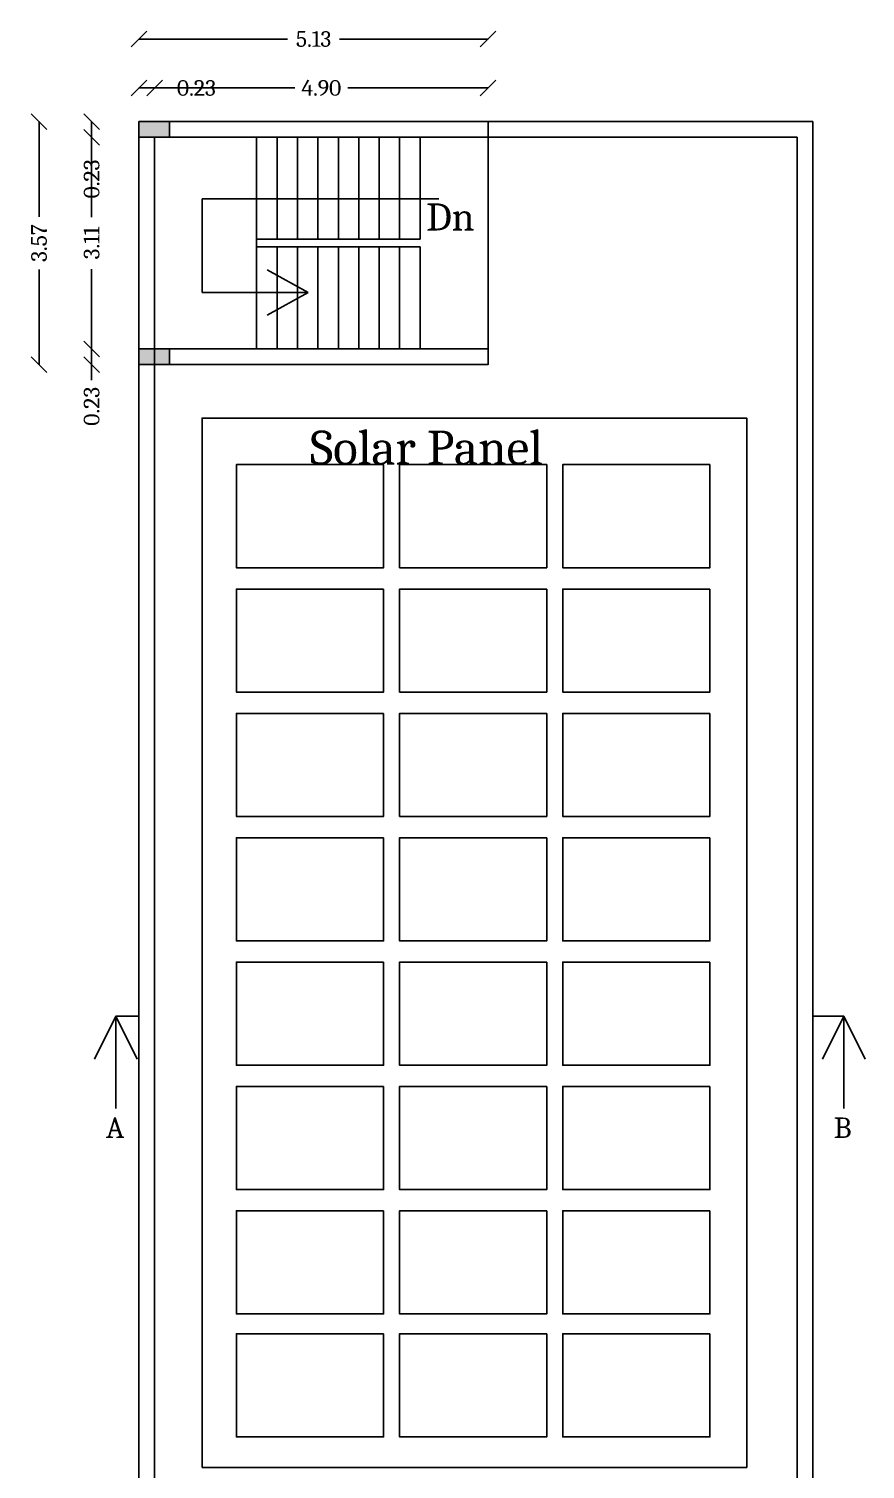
# Model space of a CAD drawing. Header units: metres. Extents: x 54 to 230, y 9 to 104.
# Drawn here: x 118.35 to 130.63, y 47.22 to 68.39 of the extents above; entities that cross this region are included whole.
import ezdxf

# ---------------------------------------------------------------- set-up
doc = ezdxf.new("R2010")
doc.units = ezdxf.units.M
doc.header["$MEASUREMENT"] = 0
for name, color, linetype in [('BLK_1_FLR_2_ROOF_AREA', 54, 'Continuous'), ('BLK_1_STAIR_HEADROOM', 1, 'Continuous'), ('SOLAR_PANEL', 7, 'Continuous')]:
    doc.layers.add(name, color=color, linetype=linetype)
doc.styles.get("Standard").update_dxf_attribs({"font": 'Cambria.ttf'})
doc.dimstyles.get("Standard").update_dxf_attribs({"dimtxt": 0.23, "dimasz": 0.23, "dimexe": 0.18, "dimexo": 0.0625, "dimgap": 0.09, "dimtad": 0, "dimzin": 0, "dimdsep": 46, "dimtxsty": 'Standard', "dimblk": 'OBLIQUE', "dimcen": 0.09, "dimse1": 1, "dimse2": 1, "dimadec": 0, "dimazin": 0, "dimtfac": 1, "dimtofl": 0, "dimtmove": 0, "dimatfit": 3, "dimldrblk": 'OBLIQUE', "dimfxl": 0, "dimtolj": 1, "dimtzin": 0, "dimarcsym": 0})

# ---------------------------------------------------------------- blocks, each defined once
blk = doc.blocks.new('_Oblique')
at = {"color": 0, "linetype": 'ByBlock', "lineweight": -2}
blk.add_line((-0.5, -0.5), (0.5, 0.5), dxfattribs=at)
blk = doc.blocks.new('*D22')
at = {"color": 0, "lineweight": -2, "ltscale": 0.25}
for p, q in [((119.268, 67.024), (119.268, 66.794)), ((119.268, 66.794), (119.268, 66.564))]:
    blk.add_line(p, q, dxfattribs=at)
at = {"color": 0, "lineweight": -2, "ltscale": 0.25, "xscale": 0.23, "yscale": 0.23, "zscale": 0.23}
for p, rotation in [((119.268, 67.024), 90), ((119.268, 66.794), 270)]:
    blk.add_blockref('_Oblique', p, dxfattribs=dict(at, rotation=rotation))
at = {"color": 0, "lineweight": 25, "ltscale": 0.25, "insert": (119.268, 66.18), "char_height": 0.23, "attachment_point": 5, "rotation": 90}
blk.add_mtext('\\A1;0.23', dxfattribs=at)
blk = doc.blocks.new('*D222')
at = {"color": 0, "lineweight": -2, "ltscale": 0.25}
for p, q in [((119.268, 66.794), (119.268, 65.622)), ((119.268, 63.684), (119.268, 64.856))]:
    blk.add_line(p, q, dxfattribs=at)
at = {"color": 0, "lineweight": -2, "ltscale": 0.25, "xscale": 0.23, "yscale": 0.23, "zscale": 0.23}
for p, rotation in [((119.268, 66.794), 90), ((119.268, 63.684), 270)]:
    blk.add_blockref('_Oblique', p, dxfattribs=dict(at, rotation=rotation))
at = {"color": 0, "lineweight": 25, "ltscale": 0.25, "insert": (119.268, 65.239), "char_height": 0.23, "attachment_point": 5, "rotation": 90}
blk.add_mtext('\\A1;3.11', dxfattribs=at)
blk = doc.blocks.new('*D223')
at = {"color": 0, "lineweight": -2, "ltscale": 0.25}
for p, q in [((119.268, 63.684), (119.268, 63.454)), ((119.268, 63.454), (119.268, 63.224))]:
    blk.add_line(p, q, dxfattribs=at)
at = {"color": 0, "lineweight": -2, "ltscale": 0.25, "xscale": 0.23, "yscale": 0.23, "zscale": 0.23}
for p, rotation in [((119.268, 63.684), 90), ((119.268, 63.454), 270)]:
    blk.add_blockref('_Oblique', p, dxfattribs=dict(at, rotation=rotation))
at = {"color": 0, "lineweight": 25, "ltscale": 0.25, "insert": (119.268, 62.84), "char_height": 0.23, "attachment_point": 5, "rotation": 90}
blk.add_mtext('\\A1;0.23', dxfattribs=at)
blk = doc.blocks.new('*D25')
at = {"color": 0, "lineweight": -2, "ltscale": 0.25}
for p, q in [((119.962, 67.518), (120.192, 67.518)), ((120.192, 67.518), (120.422, 67.518))]:
    blk.add_line(p, q, dxfattribs=at)
at = {"color": 0, "lineweight": -2, "ltscale": 0.25, "xscale": 0.23, "yscale": 0.23, "zscale": 0.23, "rotation": 180}
blk.add_blockref('_Oblique', (119.962, 67.518), dxfattribs=at)
at = {"color": 0, "lineweight": -2, "ltscale": 0.25, "xscale": 0.23, "yscale": 0.23, "zscale": 0.23}
blk.add_blockref('_Oblique', (120.192, 67.518), dxfattribs=at)
at = {"color": 0, "lineweight": 25, "ltscale": 0.25, "insert": (120.806, 67.518), "char_height": 0.23, "attachment_point": 5}
blk.add_mtext('\\A1;0.23', dxfattribs=at)
blk = doc.blocks.new('*D227')
at = {"color": 0, "lineweight": -2, "ltscale": 0.25}
for p, q in [((120.192, 67.518), (122.251, 67.518)), ((125.092, 67.518), (123.033, 67.518))]:
    blk.add_line(p, q, dxfattribs=at)
at = {"color": 0, "lineweight": -2, "ltscale": 0.25, "xscale": 0.23, "yscale": 0.23, "zscale": 0.23, "rotation": 180}
blk.add_blockref('_Oblique', (120.192, 67.518), dxfattribs=at)
at = {"color": 0, "lineweight": -2, "ltscale": 0.25, "xscale": 0.23, "yscale": 0.23, "zscale": 0.23}
blk.add_blockref('_Oblique', (125.092, 67.518), dxfattribs=at)
at = {"color": 0, "lineweight": 25, "ltscale": 0.25, "insert": (122.642, 67.518), "char_height": 0.23, "attachment_point": 5}
blk.add_mtext('\\A1;4.90', dxfattribs=at)
blk = doc.blocks.new('*D228')
at = {"layer": 'BLK_1_STAIR_HEADROOM', "color": 0, "lineweight": -2, "ltscale": 0.25}
for p, q in [((119.962, 68.237), (122.145, 68.237)), ((125.092, 68.237), (122.909, 68.237))]:
    blk.add_line(p, q, dxfattribs=at)
at = {"layer": 'BLK_1_STAIR_HEADROOM', "color": 0, "lineweight": -2, "ltscale": 0.25, "xscale": 0.23, "yscale": 0.23, "zscale": 0.23, "rotation": 180}
blk.add_blockref('_Oblique', (119.962, 68.237), dxfattribs=at)
at = {"layer": 'BLK_1_STAIR_HEADROOM', "color": 0, "lineweight": -2, "ltscale": 0.25, "xscale": 0.23, "yscale": 0.23, "zscale": 0.23}
blk.add_blockref('_Oblique', (125.092, 68.237), dxfattribs=at)
at = {"layer": 'BLK_1_STAIR_HEADROOM', "color": 0, "lineweight": 25, "ltscale": 0.25, "insert": (122.527, 68.237), "char_height": 0.23, "attachment_point": 5}
blk.add_mtext('\\A1;5.13', dxfattribs=at)
blk = doc.blocks.new('*D229')
at = {"layer": 'BLK_1_STAIR_HEADROOM', "color": 0, "lineweight": -2, "ltscale": 0.25}
for p, q in [((118.496, 67.024), (118.496, 65.626)), ((118.496, 63.454), (118.496, 64.852))]:
    blk.add_line(p, q, dxfattribs=at)
at = {"layer": 'BLK_1_STAIR_HEADROOM', "color": 0, "lineweight": -2, "ltscale": 0.25, "xscale": 0.23, "yscale": 0.23, "zscale": 0.23}
for p, rotation in [((118.496, 67.024), 90), ((118.496, 63.454), 270)]:
    blk.add_blockref('_Oblique', p, dxfattribs=dict(at, rotation=rotation))
at = {"layer": 'BLK_1_STAIR_HEADROOM', "color": 0, "lineweight": 25, "ltscale": 0.25, "insert": (118.496, 65.239), "char_height": 0.23, "attachment_point": 5, "rotation": 90}
blk.add_mtext('\\A1;3.57', dxfattribs=at)

msp = doc.modelspace()

# ---------------------------------------------------------------- hatches: boundary and pattern name
at = {"lineweight": 25, "ltscale": 0.25}
h = msp.add_hatch(color=0, dxfattribs=at)
h.dxf.hatch_style = 1
h.paths.add_polyline_path([(120.412, 66.794), (120.412, 67.024), (119.962, 67.024), (119.962, 66.794)])
h = msp.add_hatch(color=0, dxfattribs=at)
h.dxf.hatch_style = 1
h.paths.add_polyline_path([(120.412, 63.454), (120.412, 63.684), (119.962, 63.684), (119.962, 63.454)])
h = msp.add_hatch(color=0, dxfattribs=at)
h.dxf.hatch_style = 1
h.paths.add_polyline_path([(120.412, 63.684), (119.962, 63.684), (119.962, 63.454), (120.412, 63.454)])

# ---------------------------------------------------------------- linework, layer by layer
at = {"color": 0, "lineweight": 25, "ltscale": 0.25}
for p, q in [((119.962, 67.024), (119.962, 30.124)), ((129.862, 67.024), (119.962, 67.024)), ((119.962, 67.024), (120.412, 67.024)), ((119.962, 66.794), (119.962, 67.024)), ((120.192, 67.024), (124.322, 67.024)), ((120.412, 67.024), (120.412, 66.794)), ((125.092, 67.024), (125.092, 63.454)), ((129.862, 30.124), (129.862, 67.024)), ((120.412, 66.794), (119.962, 66.794)), ((120.192, 66.794), (120.192, 65.044)), ((122.337, 66.794), (120.192, 66.794)), ((120.192, 66.794), (124.322, 66.794)), ((120.192, 66.794), (120.192, 63.684)), ((121.692, 66.794), (121.692, 63.684)), ((121.992, 66.794), (121.992, 65.294)), ((122.292, 66.794), (122.292, 65.294)), ((129.632, 66.794), (122.337, 66.794)), ((122.592, 66.794), (122.592, 65.294)), ((122.892, 66.794), (122.892, 65.294)), ((123.192, 66.794), (123.192, 65.294)), ((123.492, 66.794), (123.492, 65.294)), ((123.792, 66.794), (123.792, 65.294)), ((124.092, 66.794), (124.092, 65.294)), ((124.882, 66.794), (124.652, 66.794)), ((129.632, 62.059), (129.632, 66.794)), ((120.892, 65.888), (120.892, 64.513)), ((121.692, 65.294), (124.092, 65.294)), ((121.692, 65.184), (124.092, 65.184)), ((121.992, 65.184), (121.992, 63.684)), ((122.292, 65.184), (122.292, 63.684)), ((122.592, 65.184), (122.592, 63.684)), ((122.892, 65.184), (122.892, 63.684)), ((123.192, 65.184), (123.192, 63.684)), ((123.492, 65.184), (123.492, 63.684)), ((123.792, 65.184), (123.792, 63.684)), ((124.092, 65.184), (124.092, 63.684)), ((120.192, 64.814), (120.192, 62.834)), ((122.451, 64.513), (121.847, 64.848)), ((120.892, 64.513), (122.451, 64.513)), ((122.451, 64.513), (121.847, 64.178)), ((119.962, 63.684), (125.092, 63.684)), ((119.962, 63.684), (120.412, 63.684)), ((119.962, 63.454), (119.962, 63.684)), ((119.962, 63.684), (120.412, 63.684)), ((119.962, 63.454), (119.962, 63.684)), ((119.962, 63.684), (120.412, 63.684)), ((119.962, 63.454), (119.962, 63.684)), ((120.412, 63.684), (120.412, 63.454)), ((120.412, 63.684), (120.412, 63.454)), ((120.412, 63.454), (119.962, 63.454)), ((120.412, 63.454), (119.962, 63.454)), ((120.192, 63.454), (121.692, 63.454)), ((121.692, 63.454), (125.092, 63.454)), ((120.192, 62.834), (120.192, 33.694)), ((129.632, 60.434), (129.632, 62.059)), ((129.632, 34.784), (129.632, 60.434)), ((119.625, 53.879), (119.31, 53.248)), ((119.625, 52.523), (119.625, 53.879)), ((119.625, 53.879), (119.939, 53.248)), ((119.625, 53.879), (119.962, 53.879)), ((130.316, 53.879), (129.862, 53.879)), ((130.316, 53.879), (130.002, 53.248)), ((130.316, 52.523), (130.316, 53.879)), ((130.316, 53.879), (130.63, 53.248))]:
    msp.add_line(p, q, dxfattribs=at)
at = {"lineweight": 25, "ltscale": 0.25}
msp.add_line((120.892, 65.888), (124.367, 65.888), dxfattribs=at)
at = {"color": 0, "linetype": 'Continuous', "ltscale": 0.01}
for points in [[(123.557, 61.983), (123.557, 60.467), (121.396, 60.467), (121.396, 61.983)], [(125.953, 61.983), (125.953, 60.467), (123.792, 60.467), (123.792, 61.983)], [(128.35, 61.983), (128.35, 60.467), (126.189, 60.467), (126.189, 61.983)], [(123.557, 60.155), (123.557, 58.64), (121.396, 58.64), (121.396, 60.155)], [(125.953, 60.155), (125.953, 58.64), (123.792, 58.64), (123.792, 60.155)], [(128.35, 60.155), (128.35, 58.64), (126.189, 58.64), (126.189, 60.155)], [(123.557, 58.328), (123.557, 56.813), (121.396, 56.813), (121.396, 58.328)], [(125.953, 58.328), (125.953, 56.813), (123.792, 56.813), (123.792, 58.328)], [(128.35, 58.328), (128.35, 56.813), (126.189, 56.813), (126.189, 58.328)], [(123.557, 56.501), (123.557, 54.985), (121.396, 54.985), (121.396, 56.501)], [(125.953, 56.501), (125.953, 54.985), (123.792, 54.985), (123.792, 56.501)], [(128.35, 56.501), (128.35, 54.985), (126.189, 54.985), (126.189, 56.501)], [(123.557, 54.674), (123.557, 53.158), (121.396, 53.158), (121.396, 54.674)], [(125.953, 54.674), (125.953, 53.158), (123.792, 53.158), (123.792, 54.674)], [(128.35, 54.674), (128.35, 53.158), (126.189, 53.158), (126.189, 54.674)], [(123.557, 52.846), (123.557, 51.331), (121.396, 51.331), (121.396, 52.846)], [(125.953, 52.846), (125.953, 51.331), (123.792, 51.331), (123.792, 52.846)], [(128.35, 52.846), (128.35, 51.331), (126.189, 51.331), (126.189, 52.846)], [(123.557, 51.019), (123.557, 49.504), (121.396, 49.504), (121.396, 51.019)], [(125.953, 51.019), (125.953, 49.504), (123.792, 49.504), (123.792, 51.019)], [(128.35, 51.019), (128.35, 49.504), (126.189, 49.504), (126.189, 51.019)], [(123.557, 49.213), (123.557, 47.697), (121.396, 47.697), (121.396, 49.213)], [(125.953, 49.213), (125.953, 47.697), (123.792, 47.697), (123.792, 49.213)], [(128.35, 49.213), (128.35, 47.697), (126.189, 47.697), (126.189, 49.213)]]:
    msp.add_lwpolyline(points, close=True, dxfattribs=at)
at = {"layer": 'BLK_1_FLR_2_ROOF_AREA', "color": 54, "lineweight": 25, "ltscale": 0.25}
msp.add_lwpolyline([(129.862, 67.024), (119.962, 67.024), (119.962, 30.124), (129.862, 30.124), (129.862, 40.224)], close=True, dxfattribs=at)
at = {"layer": 'BLK_1_STAIR_HEADROOM', "lineweight": 25, "ltscale": 0.25}
msp.add_lwpolyline([(119.962, 67.024), (125.092, 67.024), (125.092, 63.454), (119.962, 63.454)], close=True, dxfattribs=at)
at = {"layer": 'SOLAR_PANEL', "color": 3}
msp.add_lwpolyline([(120.891, 47.247), (128.891, 47.247), (128.891, 62.667), (120.891, 62.667)], close=True, dxfattribs=at)

# ---------------------------------------------------------------- texts
at = {"color": 0}
for s, height, p in [('Dn', 0.4, (124.182, 65.423)), ('Solar Panel', 0.5, (122.476, 61.983)), ('A', 0.3, (119.478, 52.09)), ('B', 0.3, (130.169, 52.09))]:
    msp.add_text(s, height=height, dxfattribs=at).set_placement(p)

# ---------------------------------------------------------------- dimensions: what is measured, and where the dimension line sits
at = {"lineweight": 25, "ltscale": 0.25}
for base, p1, p2, picture, middle in [((120.192, 67.518), (119.962, 67.024), (120.192, 66.794), '*D25', (120.806, 67.518)), ((125.092, 67.518), (120.192, 66.794), (125.092, 67.024), '*D227', (122.642, 67.518))]:
    dim = msp.add_linear_dim(base=base, p1=p1, p2=p2, dimstyle='Standard', dxfattribs=at)
    dim.commit()
    dim.dimension.update_dxf_attribs({"geometry": picture, "text_midpoint": middle})
for base, p1, p2, picture, middle in [((119.268, 66.794), (119.962, 67.024), (120.192, 66.794), '*D22', (119.268, 66.18)), ((119.268, 63.684), (120.192, 66.794), (120.192, 63.684), '*D222', (119.268, 65.239)), ((119.268, 63.454), (120.192, 63.684), (120.192, 63.454), '*D223', (119.268, 62.84))]:
    dim = msp.add_linear_dim(base=base, p1=p1, p2=p2, angle=90, dimstyle='Standard', dxfattribs=at)
    dim.commit()
    dim.dimension.update_dxf_attribs({"geometry": picture, "text_midpoint": middle})
at = {"layer": 'BLK_1_STAIR_HEADROOM', "lineweight": 25, "ltscale": 0.25}
dim = msp.add_linear_dim(base=(125.092, 68.237), p1=(119.962, 67.024), p2=(125.092, 67.024), dimstyle='Standard', dxfattribs=at)
dim.commit()
dim.dimension.update_dxf_attribs({"geometry": '*D228', "text_midpoint": (122.527, 68.237)})
dim = msp.add_linear_dim(base=(118.496, 63.454), p1=(119.962, 67.024), p2=(119.962, 63.454), angle=90, dimstyle='Standard', dxfattribs=at)
dim.commit()
dim.dimension.update_dxf_attribs({"geometry": '*D229', "text_midpoint": (118.496, 65.239)})

doc.saveas('drawing.dxf')
